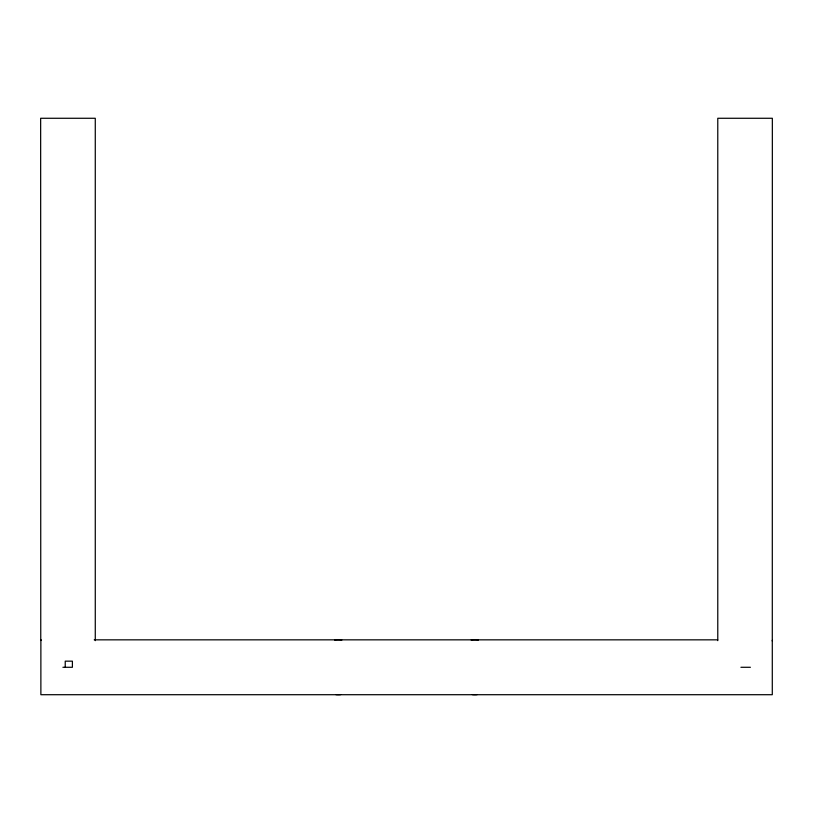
<?xml version="1.0" encoding="UTF-8"?>
<svg xmlns="http://www.w3.org/2000/svg" width="813" height="813" viewBox="0 0 813 813"><rect width="100%" height="100%" fill="white"/><g stroke="black" fill="none" stroke-linecap="round" stroke-linejoin="round"><path stroke-width="1.22" d="M65.233 667.28L65.233 661.162L72.398 661.162L72.398 667.28L62.906 667.28M40.874 640.512L40.874 639.841L40.874 694.709L772.289 694.709L772.35 118.271L717.777 118.271L717.777 640.654M94.206 639.841L717.686 639.841M740.917 667.28L750.399 667.28M772.32 640.227L772.289 641.04M40.762 640.197L40.65 118.271L95.273 118.271L95.273 640.654M477.16 694.617A27.449 27.449 0 0 1 472.383 694.617M471.194 640.065A27.449 27.449 0 0 1 478.359 640.065M340.637 694.617A27.449 27.449 0 0 1 335.871 694.617M334.671 640.065A27.449 27.449 0 0 1 341.836 640.065"/></g></svg>
